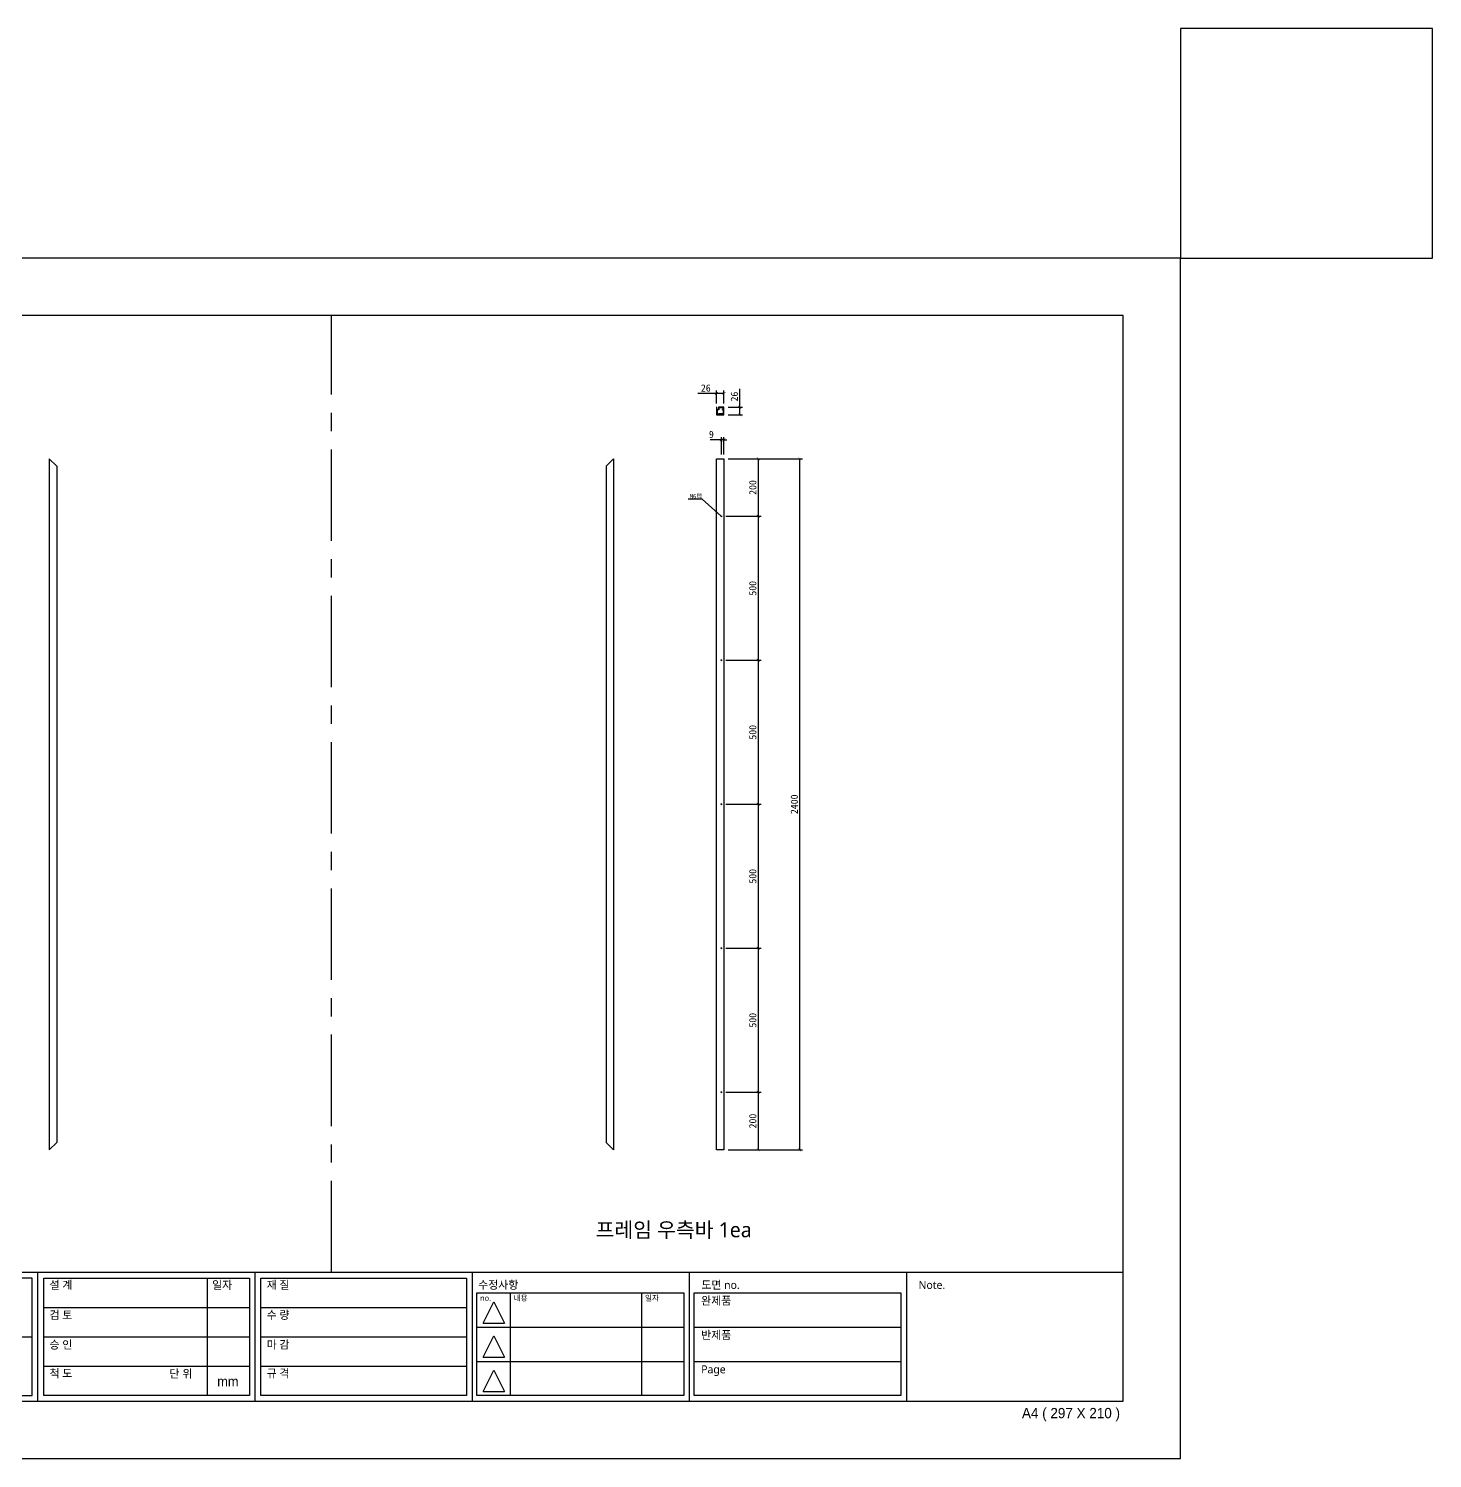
# Model space of a CAD drawing. Header units: millimetres. Extents: x -44117 to 256353, y -2095463 to 65325.
# Drawn here: x -30200 to -25327, y 40970 to 45935 of the extents above; entities that cross this region are included whole.
import ezdxf
from ezdxf import colors
from ezdxf.entities.mleader import LeaderData, LeaderLine
from ezdxf.math import Vec2, Vec3

# ---------------------------------------------------------------- set-up
doc = ezdxf.new("R2010")
doc.units = ezdxf.units.MM
doc.header["$LTSCALE"] = 10
doc.linetypes.add('CENTER', pattern=[50.8, 31.75, -6.35, 6.35, -6.35])
doc.layers.add('cen', color=1, linetype='CENTER')
doc.styles.add('고딕', font='')
doc.styles.get('고딕').set_extended_font_data('HYgtrE')
doc.dimstyles.new('ISO-25', dxfattribs={"dimtxt": 2.5, "dimasz": 2.5, "dimexe": 1, "dimexo": 1, "dimtad": 1, "dimtxsty": 'Standard', "dimblk": 'ARCHTICK', "dimcen": 2.5, "dimadec": 0, "dimazin": 0, "dimtfac": 1, "dimtmove": 0, "dimatfit": 3, "dimfxl": 0, "dimarcsym": 0})

# ---------------------------------------------------------------- blocks, each defined once
blk = doc.blocks.new('A$C2EC13F1B')
at = {"color": 7}
for p, q in [((-3.67, -0.83), (-1.17, 4.17)), ((-1.17, 4.17), (1.33, -0.83))]:
    blk.add_line(p, q, dxfattribs=at)
blk.add_lwpolyline([(-3.67, -0.83), (1.33, -0.83)], dxfattribs=at)
blk = doc.blocks.new('a4 1scale')
at = {"color": 8}
for p, q in [((-15144.83, -4477.05), (-14867.83, -4477.05)), ((-15097.66, -4499.61), (-15097.66, -4477.05)), ((-15057.67, -4499.62), (-15057.67, -4477.06)), ((-15028.06, -4478.06), (-15028.06, -4498.62)), ((-15019.68, -4499.62), (-15019.68, -4477.06)), ((-14981.69, -4499.62), (-14981.69, -4477.06)), ((-14943.7, -4499.62), (-14943.7, -4477.06)), ((-14905.71, -4499.62), (-14905.71, -4477.06)), ((-14980.9, -4480.63), (-14944.7, -4480.63)), ((-14975.07, -4480.63), (-14975.07, -4498.62)), ((-14952.08, -4480.63), (-14952.08, -4498.62)), ((-14942.91, -4480.63), (-14906.71, -4480.63)), ((-15056.67, -4483.2), (-15020.68, -4483.2)), ((-15018.68, -4483.2), (-14982.69, -4483.2)), ((-15096.66, -4488.33), (-15058.67, -4488.34)), ((-15056.67, -4488.34), (-15020.68, -4488.34)), ((-15018.68, -4488.34), (-14982.69, -4488.34)), ((-14980.9, -4486.63), (-14944.7, -4486.63)), ((-14942.91, -4486.63), (-14906.71, -4486.63)), ((-15141.53, -4492.95), (-15101.88, -4492.95)), ((-14980.9, -4492.63), (-14944.7, -4492.63)), ((-14942.91, -4492.63), (-14906.71, -4492.63)), ((-15056.67, -4493.48), (-15020.68, -4493.48)), ((-15018.68, -4493.48), (-14982.69, -4493.48))]:
    blk.add_line(p, q, dxfattribs=at)
for points in [[(-15154.83, -4509.61), (-14857.83, -4509.61), (-14857.83, -4299.61), (-15154.83, -4299.61)], [(-15144.83, -4499.61), (-14867.83, -4499.61), (-14867.83, -4309.61), (-15144.83, -4309.61)]]:
    blk.add_lwpolyline(points, close=True)
for points in [[(-15143.82, -4478.05), (-15098.66, -4478.05), (-15098.66, -4498.61), (-15143.83, -4498.61)], [(-15058.67, -4478.06), (-15096.66, -4478.05), (-15096.66, -4498.61), (-15058.66, -4498.62)], [(-15056.67, -4478.06), (-15020.68, -4478.06), (-15020.68, -4498.62), (-15056.67, -4498.62)], [(-15018.68, -4478.06), (-14982.69, -4478.06), (-14982.69, -4498.62), (-15018.68, -4498.62)]]:
    blk.add_lwpolyline(points, close=True, dxfattribs=at)
for points in [[(-14944.7, -4480.63), (-14944.7, -4498.62), (-14980.9, -4498.62), (-14980.9, -4480.63)], [(-14906.71, -4480.63), (-14906.71, -4498.62), (-14942.91, -4498.62), (-14942.91, -4480.63)]]:
    blk.add_lwpolyline(points, dxfattribs=at)
at = {"color": 8, "xscale": 0.7469071166727064, "yscale": 0.7469071166727064, "zscale": 0.7469071166727064}
for p in [(-14977.06, -4485.3), (-14977.06, -4491.3), (-14977.06, -4497.29)]:
    blk.add_blockref('A$C2EC13F1B', p, dxfattribs=at)
at = {"color": 8, "style": '고딕'}
for s, insert, char_height, width, attachment_point in [('{\\fMalgun Gothic|b0|i0|c129|p50;설 계}', (-15055.65, -4478.55), 1.4003, 21.6513, 1), ('{\\fMalgun Gothic|b0|i0|c129|p50;재 질}', (-15017.66, -4478.55), 1.4003, 21.6513, 1), ('{\\fMalgun Gothic|b0|i0|c129|p50;수정사항}', (-14980.67, -4478.55), 1.4003, 21.6513, 1), ('{\\fMalgun Gothic|b0|i0|c129|p50;도면 no.}', (-14941.63, -4478.55), 1.4003, 21.6513, 1), ('{\\fMalgun Gothic|b0|i0|c129|p50;PROJECT}', (-15095.45, -4478.74), 1.6004, 37.4801, 1), ('{\\fGulim|b0|i0|c129|p50;일자}', (-15027.2, -4478.57), 1.4, 24.7824, 1), ('{\\fMalgun Gothic|b0|i0|c129|p50;Note.}', (-14903.64, -4478.55), 1.4003, 21.6513, 1), ('{\\fMalgun Gothic|b0|i0|c129|p50;no.}', (-14980.32, -4481.07), 0.96, 25.9815, 1), ('{\\fMalgun Gothic|b0|i0|c129|p50;내용}', (-14974.49, -4481.07), 0.96, 25.9815, 1), ('{\\fMalgun Gothic|b0|i0|c129|p50;일자}', (-14951.5, -4481.07), 0.96, 25.9815, 1), ('{\\fGulim|b0|i0|c129|p50;완\\fMalgun Gothic|b0|i0|c129|p50;제품}', (-14941.66, -4481.32), 1.4003, 21.6513, 1), ('{\\fMalgun Gothic|b0|i0|c129|p50;검 토}', (-15055.65, -4483.82), 1.4003, 21.6513, 1), ('{\\fMalgun Gothic|b0|i0|c129|p50;수 량}', (-15017.66, -4483.82), 1.4003, 21.6513, 1), ('{\\fMalgun Gothic|b0|i0|c129|p50;반제품}', (-14941.66, -4487.32), 1.4003, 21.6513, 1), ('{\\fMalgun Gothic|b0|i0|c129|p50;도면명}', (-15095.89, -4489.07), 1.6004, 37.4801, 1), ('{\\fMalgun Gothic|b0|i0|c129|p50;승 인}', (-15055.65, -4489.02), 1.4003, 21.6513, 1), ('{\\fMalgun Gothic|b0|i0|c129|p50;마 감}', (-15017.66, -4489.02), 1.4003, 21.6513, 1), ('{\\fMalgun Gothic|b0|i0|c129|p50;Page}', (-14941.66, -4493.32), 1.4003, 21.6513, 1), ('{\\fMalgun Gothic|b0|i0|c129|p50;척 도 }', (-15055.65, -4494.02), 1.4003, 21.6513, 1), ('{\\fGulim|b0|i0|c129|p50;단 위}', (-15034.68, -4494.09), 1.4003, 21.6513, 1), ('mm', (-15024.45, -4496.13), 1.7, 15.2516, 5), ('{\\fMalgun Gothic|b0|i0|c129|p50;규 격 }', (-15017.66, -4494.02), 1.4003, 21.6513, 1), ('{\\C8;P-01-01}', (-15144.37, -4500.78), 1.8004, 27.0059, 1), ('{\\C8;A4 ( 297 X 210 )}', (-14868.4, -4500.78), 1.8004, 27.0059, 3)]:
    blk.add_mtext(s, dxfattribs=dict(at, insert=insert, char_height=char_height, width=width, attachment_point=attachment_point))
blk = doc.blocks.new('_ArchTick')
at = {"color": 0, "linetype": 'ByBlock', "const_width": 0.15}
blk.add_lwpolyline([(-0.5, -0.5), (0.5, 0.5)], dxfattribs=at)
blk = doc.blocks.new('*D1263')
at = {"color": 0, "lineweight": -2}
for p, q in [((-27771.5, 44441.7), (-27657.7, 44441.7)), ((-27667.7, 44441.7), (-27667.7, 44241.7)), ((-27780.5, 44241.7), (-27657.7, 44241.7))]:
    blk.add_line(p, q, dxfattribs=at)
at = {"layer": 'Defpoints', "color": 0}
for p in [(-27786.5, 44441.7), (-27795.5, 44241.7), (-27667.7, 44241.7)]:
    blk.add_point(p, dxfattribs=at)
at = {"color": 0, "lineweight": -2, "xscale": 10, "yscale": 10, "zscale": 10}
for p, rotation in [((-27667.7, 44441.7), 90), ((-27667.7, 44241.7), 270)]:
    blk.add_blockref('_ArchTick', p, dxfattribs=dict(at, rotation=rotation))
at = {"color": 0, "insert": (-27686.4, 44341.7), "char_height": 25, "attachment_point": 5, "rotation": 90}
blk.add_mtext('200', dxfattribs=at)
blk = doc.blocks.new('*D1377')
at = {"color": 0, "lineweight": -2}
for p, q in [((-27780.5, 44241.7), (-27657.7, 44241.7)), ((-27667.7, 44241.7), (-27667.7, 43741.7)), ((-27780.5, 43741.7), (-27657.7, 43741.7))]:
    blk.add_line(p, q, dxfattribs=at)
at = {"layer": 'Defpoints', "color": 0}
for p in [(-27795.5, 44241.7), (-27795.5, 43741.7), (-27667.7, 43741.7)]:
    blk.add_point(p, dxfattribs=at)
at = {"color": 0, "lineweight": -2, "xscale": 10, "yscale": 10, "zscale": 10}
for p, rotation in [((-27667.7, 44241.7), 90), ((-27667.7, 43741.7), 270)]:
    blk.add_blockref('_ArchTick', p, dxfattribs=dict(at, rotation=rotation))
at = {"color": 0, "insert": (-27686.4, 43991.7), "char_height": 25, "attachment_point": 5, "rotation": 90}
blk.add_mtext('500', dxfattribs=at)
blk = doc.blocks.new('*D1378')
at = {"color": 0, "lineweight": -2}
for p, q in [((-27780.5, 43741.7), (-27657.7, 43741.7)), ((-27667.7, 43741.7), (-27667.7, 43241.7)), ((-27780.5, 43241.7), (-27657.7, 43241.7))]:
    blk.add_line(p, q, dxfattribs=at)
at = {"layer": 'Defpoints', "color": 0}
for p in [(-27795.5, 43741.7), (-27795.5, 43241.7), (-27667.7, 43241.7)]:
    blk.add_point(p, dxfattribs=at)
at = {"color": 0, "lineweight": -2, "xscale": 10, "yscale": 10, "zscale": 10}
for p, rotation in [((-27667.7, 43741.7), 90), ((-27667.7, 43241.7), 270)]:
    blk.add_blockref('_ArchTick', p, dxfattribs=dict(at, rotation=rotation))
at = {"color": 0, "insert": (-27686.4, 43491.7), "char_height": 25, "attachment_point": 5, "rotation": 90}
blk.add_mtext('500', dxfattribs=at)
blk = doc.blocks.new('*D1379')
at = {"color": 0, "lineweight": -2}
for p, q in [((-27780.5, 43241.7), (-27657.7, 43241.7)), ((-27667.7, 43241.7), (-27667.7, 42741.7)), ((-27780.5, 42741.7), (-27657.7, 42741.7))]:
    blk.add_line(p, q, dxfattribs=at)
at = {"layer": 'Defpoints', "color": 0}
for p in [(-27795.5, 43241.7), (-27795.5, 42741.7), (-27667.7, 42741.7)]:
    blk.add_point(p, dxfattribs=at)
at = {"color": 0, "lineweight": -2, "xscale": 10, "yscale": 10, "zscale": 10}
for p, rotation in [((-27667.7, 43241.7), 90), ((-27667.7, 42741.7), 270)]:
    blk.add_blockref('_ArchTick', p, dxfattribs=dict(at, rotation=rotation))
at = {"color": 0, "insert": (-27686.4, 42991.7), "char_height": 25, "attachment_point": 5, "rotation": 90}
blk.add_mtext('500', dxfattribs=at)
blk = doc.blocks.new('*D1380')
at = {"color": 0, "lineweight": -2}
for p, q in [((-27780.5, 42741.7), (-27657.7, 42741.7)), ((-27667.7, 42741.7), (-27667.7, 42241.7)), ((-27780.5, 42241.7), (-27657.7, 42241.7))]:
    blk.add_line(p, q, dxfattribs=at)
at = {"layer": 'Defpoints', "color": 0}
for p in [(-27795.5, 42741.7), (-27795.5, 42241.7), (-27667.7, 42241.7)]:
    blk.add_point(p, dxfattribs=at)
at = {"color": 0, "lineweight": -2, "xscale": 10, "yscale": 10, "zscale": 10}
for p, rotation in [((-27667.7, 42741.7), 90), ((-27667.7, 42241.7), 270)]:
    blk.add_blockref('_ArchTick', p, dxfattribs=dict(at, rotation=rotation))
at = {"color": 0, "insert": (-27686.4, 42491.7), "char_height": 25, "attachment_point": 5, "rotation": 90}
blk.add_mtext('500', dxfattribs=at)
blk = doc.blocks.new('*D1381')
at = {"color": 0, "lineweight": -2}
for p, q in [((-27780.5, 42241.7), (-27657.7, 42241.7)), ((-27667.7, 42241.7), (-27667.7, 42041.7)), ((-27771.5, 42041.7), (-27657.7, 42041.7))]:
    blk.add_line(p, q, dxfattribs=at)
at = {"layer": 'Defpoints', "color": 0}
for p in [(-27795.5, 42241.7), (-27786.5, 42041.7), (-27667.7, 42041.7)]:
    blk.add_point(p, dxfattribs=at)
at = {"color": 0, "lineweight": -2, "xscale": 10, "yscale": 10, "zscale": 10}
for p, rotation in [((-27667.7, 42241.7), 90), ((-27667.7, 42041.7), 270)]:
    blk.add_blockref('_ArchTick', p, dxfattribs=dict(at, rotation=rotation))
at = {"color": 0, "insert": (-27686.4, 42141.7), "char_height": 25, "attachment_point": 5, "rotation": 90}
blk.add_mtext('200', dxfattribs=at)
blk = doc.blocks.new('*D1264')
at = {"color": 0, "lineweight": -2}
for p, q in [((-27795.5, 44506.9), (-27834.7, 44506.9)), ((-27795.5, 44456.7), (-27795.5, 44516.9)), ((-27786.5, 44506.9), (-27795.5, 44506.9)), ((-27786.5, 44456.7), (-27786.5, 44516.9)), ((-27786.5, 44506.9), (-27776.5, 44506.9))]:
    blk.add_line(p, q, dxfattribs=at)
at = {"layer": 'Defpoints', "color": 0}
for p in [(-27795.5, 44506.9), (-27795.5, 44441.7), (-27786.5, 44441.7)]:
    blk.add_point(p, dxfattribs=at)
at = {"color": 0, "lineweight": -2, "xscale": 10, "yscale": 10, "zscale": 10}
blk.add_blockref('_ArchTick', (-27795.5, 44506.9), dxfattribs=at)
at = {"color": 0, "lineweight": -2, "xscale": 10, "yscale": 10, "zscale": 10, "rotation": 180}
blk.add_blockref('_ArchTick', (-27786.5, 44506.9), dxfattribs=at)
at = {"color": 0, "insert": (-27830.1, 44525.7), "char_height": 25, "attachment_point": 5}
blk.add_mtext('9', dxfattribs=at)
blk = doc.blocks.new('*D1382')
at = {"color": 0, "lineweight": -2}
for p, q in [((-27771.5, 44441.7), (-27513.6, 44441.7)), ((-27523.6, 42041.7), (-27523.6, 44441.7)), ((-27771.5, 42041.7), (-27513.6, 42041.7))]:
    blk.add_line(p, q, dxfattribs=at)
at = {"layer": 'Defpoints', "color": 0}
for p in [(-27786.5, 44441.7), (-27523.6, 44441.7), (-27786.5, 42041.7)]:
    blk.add_point(p, dxfattribs=at)
at = {"color": 0, "lineweight": -2, "xscale": 10, "yscale": 10, "zscale": 10}
for p, rotation in [((-27523.6, 44441.7), 90), ((-27523.6, 42041.7), 270)]:
    blk.add_blockref('_ArchTick', p, dxfattribs=dict(at, rotation=rotation))
at = {"color": 0, "insert": (-27542.3, 43241.7), "char_height": 25, "attachment_point": 5, "rotation": 90}
blk.add_mtext('2400', dxfattribs=at)
blk = doc.blocks.new('*D1305')
at = {"color": 0, "lineweight": -2}
for p, q in [((-27731.7, 44620.4), (-27731.7, 44684.5)), ((-27772, 44620.4), (-27721.7, 44620.4)), ((-27772, 44594.4), (-27721.7, 44594.4)), ((-27731.7, 44594.4), (-27731.7, 44620.4))]:
    blk.add_line(p, q, dxfattribs=at)
at = {"layer": 'Defpoints', "color": 0}
for p in [(-27787, 44620.4), (-27787, 44594.4), (-27731.7, 44620.4)]:
    blk.add_point(p, dxfattribs=at)
at = {"color": 0, "lineweight": -2, "xscale": 10, "yscale": 10, "zscale": 10}
for p, rotation in [((-27731.7, 44620.4), 90), ((-27731.7, 44594.4), 270)]:
    blk.add_blockref('_ArchTick', p, dxfattribs=dict(at, rotation=rotation))
at = {"color": 0, "insert": (-27750.4, 44657.5), "char_height": 25, "attachment_point": 5, "rotation": 90}
blk.add_mtext('26', dxfattribs=at)
blk = doc.blocks.new('*D1306')
at = {"color": 0, "lineweight": -2}
for p, q in [((-27812.5, 44668.2), (-27876.7, 44668.2)), ((-27812.5, 44633.9), (-27812.5, 44678.2)), ((-27786.5, 44668.2), (-27812.5, 44668.2)), ((-27786.5, 44633.9), (-27786.5, 44678.2))]:
    blk.add_line(p, q, dxfattribs=at)
at = {"layer": 'Defpoints', "color": 0}
for p in [(-27812.5, 44668.2), (-27812.5, 44618.9), (-27786.5, 44618.9)]:
    blk.add_point(p, dxfattribs=at)
at = {"color": 0, "lineweight": -2, "xscale": 10, "yscale": 10, "zscale": 10, "rotation": 180}
blk.add_blockref('_ArchTick', (-27812.5, 44668.2), dxfattribs=at)
at = {"color": 0, "lineweight": -2, "xscale": 10, "yscale": 10, "zscale": 10}
blk.add_blockref('_ArchTick', (-27786.5, 44668.2), dxfattribs=at)
at = {"color": 0, "insert": (-27849.6, 44686.9), "char_height": 25, "attachment_point": 5}
blk.add_mtext('26', dxfattribs=at)

msp = doc.modelspace()

# ---------------------------------------------------------------- linework, layer by layer
for p, q in [((-27805.8459, 44610.88032), (-27809.5459, 44610.88032)), ((-27809.5459, 44610.88032), (-27809.5459, 44595.88032)), ((-27809.5459, 44595.88032), (-27805.5459, 44595.88032)), ((-27804.6459, 44610.88032), (-27805.8459, 44610.88032)), ((-27805.8459, 44610.88032), (-27805.8459, 44610.88032)), ((-27805.5459, 44595.88032), (-27805.5459, 44597.38032)), ((-27792.0459, 44597.38032), (-27805.5459, 44597.38032)), ((-27789.5459, 44618.88032), (-27804.3459, 44618.88032)), ((-27804.3459, 44618.88032), (-27804.3459, 44612.38032)), ((-27804.3459, 44612.38032), (-27804.3459, 44611.18032)), ((-27792.0459, 44610.18032), (-27792.0459, 44612.58032)), ((-27792.0459, 44597.38032), (-27792.0459, 44598.58032)), ((-27791.7459, 44612.88032), (-27789.5459, 44612.88032)), ((-27791.3459, 44609.88032), (-27791.7459, 44609.88032)), ((-27791.7459, 44598.88032), (-27791.3459, 44598.88032)), ((-27788.0459, 44611.88032), (-27791.0459, 44611.88032)), ((-27791.0459, 44611.88032), (-27791.0459, 44610.18032)), ((-27791.0459, 44598.58032), (-27791.0459, 44595.88032)), ((-27791.0459, 44595.88032), (-27788.0459, 44595.88032)), ((-27789.5459, 44612.88032), (-27789.5459, 44618.88032)), ((-27788.0459, 44595.88032), (-27788.0459, 44611.88032)), ((-30128.38487, 44441.67217), (-30128.38487, 42041.67217)), ((-30102.38487, 44415.67217), (-30128.38487, 44441.67217)), ((-28195.49049, 44415.67217), (-28169.49049, 44441.67217)), ((-28169.49049, 44441.67217), (-28169.49049, 42041.67217)), ((-27812.5459, 42041.67217), (-27812.5459, 44441.67217)), ((-27812.5459, 44441.67217), (-27786.5459, 44441.67217)), ((-27786.5459, 44441.67217), (-27786.5459, 42041.67217)), ((-30102.38487, 44415.67217), (-30102.38487, 42067.67217)), ((-28195.49049, 44415.67217), (-28195.49049, 42067.67217)), ((-30102.38487, 42067.67217), (-30128.38487, 42041.67217)), ((-28195.49049, 42067.67217), (-28169.49049, 42041.67217)), ((-27786.5459, 42041.67217), (-27812.5459, 42041.67217))]:
    msp.add_line(p, q)
msp.add_lwpolyline([(-26201.95518, 45137.70571), (-25327.39185, 45137.70571), (-25327.39185, 45935.26058), (-26201.95518, 45935.26058)], close=True)
msp.add_lwpolyline([(-27811.04577, 44620.08032, 0.4142135624), (-27811.34577, 44620.38032), (-27812.2459, 44620.38032, 0.4142135624), (-27812.5459, 44620.08032), (-27812.5459, 44594.88032, 0.4142135624), (-27812.0459, 44594.38032), (-27787.0459, 44594.38032, 0.4142135624), (-27786.5459, 44594.88032), (-27786.5459, 44619.88032, 0.4142135624), (-27787.0459, 44620.38032), (-27805.3459, 44620.38032, 0.4142135624), (-27805.8459, 44619.88032), (-27805.8459, 44612.38032), (-27811.0459, 44612.38032), (-27811.0459, 44620.08032)], format="xyb")
for centre in [(-27795.5459, 44241.67217), (-27795.5459, 43741.67217), (-27795.5459, 43241.67217), (-27795.5459, 42741.67217), (-27795.5459, 42241.67217)]:
    msp.add_circle(centre, 1.5)
for centre, start, end in [((-27804.6459, 44611.18032), 270, 0), ((-27791.7459, 44612.58032), 90, 180), ((-27791.7459, 44610.18032), 180, 270), ((-27791.7459, 44598.58032), 90, 180), ((-27791.3459, 44610.18032), 270, 0), ((-27791.3459, 44598.58032), 0, 90)]:
    msp.add_arc(centre, 0.3, start, end)
at = {"layer": 'cen'}
msp.add_line((-29148.93768, 41616.27709), (-29148.93768, 44939.25571), dxfattribs=at)

# ---------------------------------------------------------------- block references
at = {"color": 1, "xscale": 19.845, "yscale": 19.845, "zscale": 19.845}
msp.add_blockref('a4 1scale', (268651.6797, 130463.4467), dxfattribs=at)

# ---------------------------------------------------------------- texts
at = {"color": 142, "insert": (-27960.99244, 41761.39985), "char_height": 52.004575, "width": 1506.5379465, "attachment_point": 5, "style": '고딕'}
msp.add_mtext('{\\fMalgun Gothic|b0|i0|c129|p50;프레임 우측바 1ea}', dxfattribs=at)

# ---------------------------------------------------------------- dimensions: what is measured, and where the dimension line sits
for base, p1, p2, angle, override, picture, middle in [((-27812.5459, 44668.19176), (-27786.5459, 44618.89472), (-27812.5459, 44618.89472), 180, {"dimscale": 10, "dimasz": 1, "dimexo": 1.5}, '*D1306', (-27849.62923, 44686.94176)), ((-27731.68523, 44620.38032), (-27787.0459, 44594.38032), (-27787.0459, 44620.38032), 90, {"dimscale": 10, "dimasz": 1, "dimexo": 1.5}, '*D1305', (-27750.43523, 44657.46366)), ((-27795.5459, 44506.92679), (-27786.5459, 44441.67217), (-27795.5459, 44441.67217), 180, {"dimscale": 10, "dimasz": 1, "dimexo": 1.5}, '*D1264', (-27830.12923, 44525.67679)), ((-27667.65728, 44241.67217), (-27786.5459, 44441.67217), (-27795.5459, 44241.67217), 90, {"dimscale": 10, "dimasz": 1, "dimexo": 1.5}, '*D1263', (-27686.40728, 44341.67217)), ((-27523.57276, 44441.67217), (-27786.5459, 42041.67217), (-27786.5459, 44441.67217), 90, {"dimscale": 10, "dimasz": 1, "dimexo": 1.5}, '*D1382', (-27542.32276, 43241.67217)), ((-27667.65728, 43741.67217), (-27795.5459, 44241.67217), (-27795.5459, 43741.67217), 90, {"dimscale": 10, "dimasz": 1, "dimexo": 1.5, "dimtmove": 1}, '*D1377', (-27686.40728, 43991.67217)), ((-27667.65728, 43241.67217), (-27795.5459, 43741.67217), (-27795.5459, 43241.67217), 90, {"dimscale": 10, "dimasz": 1, "dimexo": 1.5, "dimtmove": 1}, '*D1378', (-27686.40728, 43491.67217)), ((-27667.65728, 42741.67217), (-27795.5459, 43241.67217), (-27795.5459, 42741.67217), 90, {"dimscale": 10, "dimasz": 1, "dimexo": 1.5, "dimtmove": 1}, '*D1379', (-27686.40728, 42991.67217)), ((-27667.65728, 42241.67217), (-27795.5459, 42741.67217), (-27795.5459, 42241.67217), 90, {"dimscale": 10, "dimasz": 1, "dimexo": 1.5, "dimtmove": 1}, '*D1380', (-27686.40728, 42491.67217)), ((-27667.65728, 42041.67217), (-27795.5459, 42241.67217), (-27786.5459, 42041.67217), 90, {"dimscale": 10, "dimasz": 1, "dimexo": 1.5, "dimtmove": 1}, '*D1381', (-27686.40728, 42141.67217))]:
    dim = msp.add_linear_dim(base=base, p1=p1, p2=p2, angle=angle, dimstyle='ISO-25', override=override)
    dim.commit()
    dim.dimension.update_dxf_attribs({"geometry": picture, "text_midpoint": middle})

# ---------------------------------------------------------------- leaders
ml = msp.add_multileader_mtext('Standard')
ml.set_content('M6{\\fGulim|b0|i0|c129|p50;탭}', color=256)
ml.set_leader_properties()
ml.build(insert=Vec2(0, 0))
ml.multileader.update_dxf_attribs({"text_right_attachment_type": 6, "dogleg_length": 0.36, "arrow_head_size": 0.18})
ctx = ml.context
ctx.base_point, ctx.char_height, ctx.arrow_head_size, ctx.landing_gap_size, ctx.plane_origin = Vec3(-27910.35878, 44311.24524), 15, 0.18, 0.09, Vec3(-27795.5459, 44241.67217)
ctx.right_attachment, ctx.text_align_type = 6, 2
notes = []
notes.append((ctx, [(1, (1, 1, 0), (-27862.64168, 44301.01488), (-1, 0), 0.36, [(0, [(-27795.5459, 44241.67217)], 0, [])])]))
ctx.mtext.insert, ctx.mtext.alignment, ctx.mtext.flow_direction = Vec3(-27863.09168, 44319.01488), 3, 5
for ctx, leaders in notes:
    for number, flags, end, landing, length, lines in leaders:
        leader = LeaderData()
        leader.index, (leader.has_last_leader_line, leader.has_dogleg_vector, leader.attachment_direction) = number, flags
        leader.last_leader_point, leader.dogleg_vector, leader.dogleg_length = Vec3(end), Vec3(landing), length
        for number, points, colour, breaks in lines:
            line = LeaderLine()
            line.index, line.vertices, line.color, line.breaks = number, Vec3.list(points), colors.encode_raw_color(colour), breaks
            leader.lines.append(line)
        ctx.leaders.append(leader)

doc.saveas('drawing.dxf')
